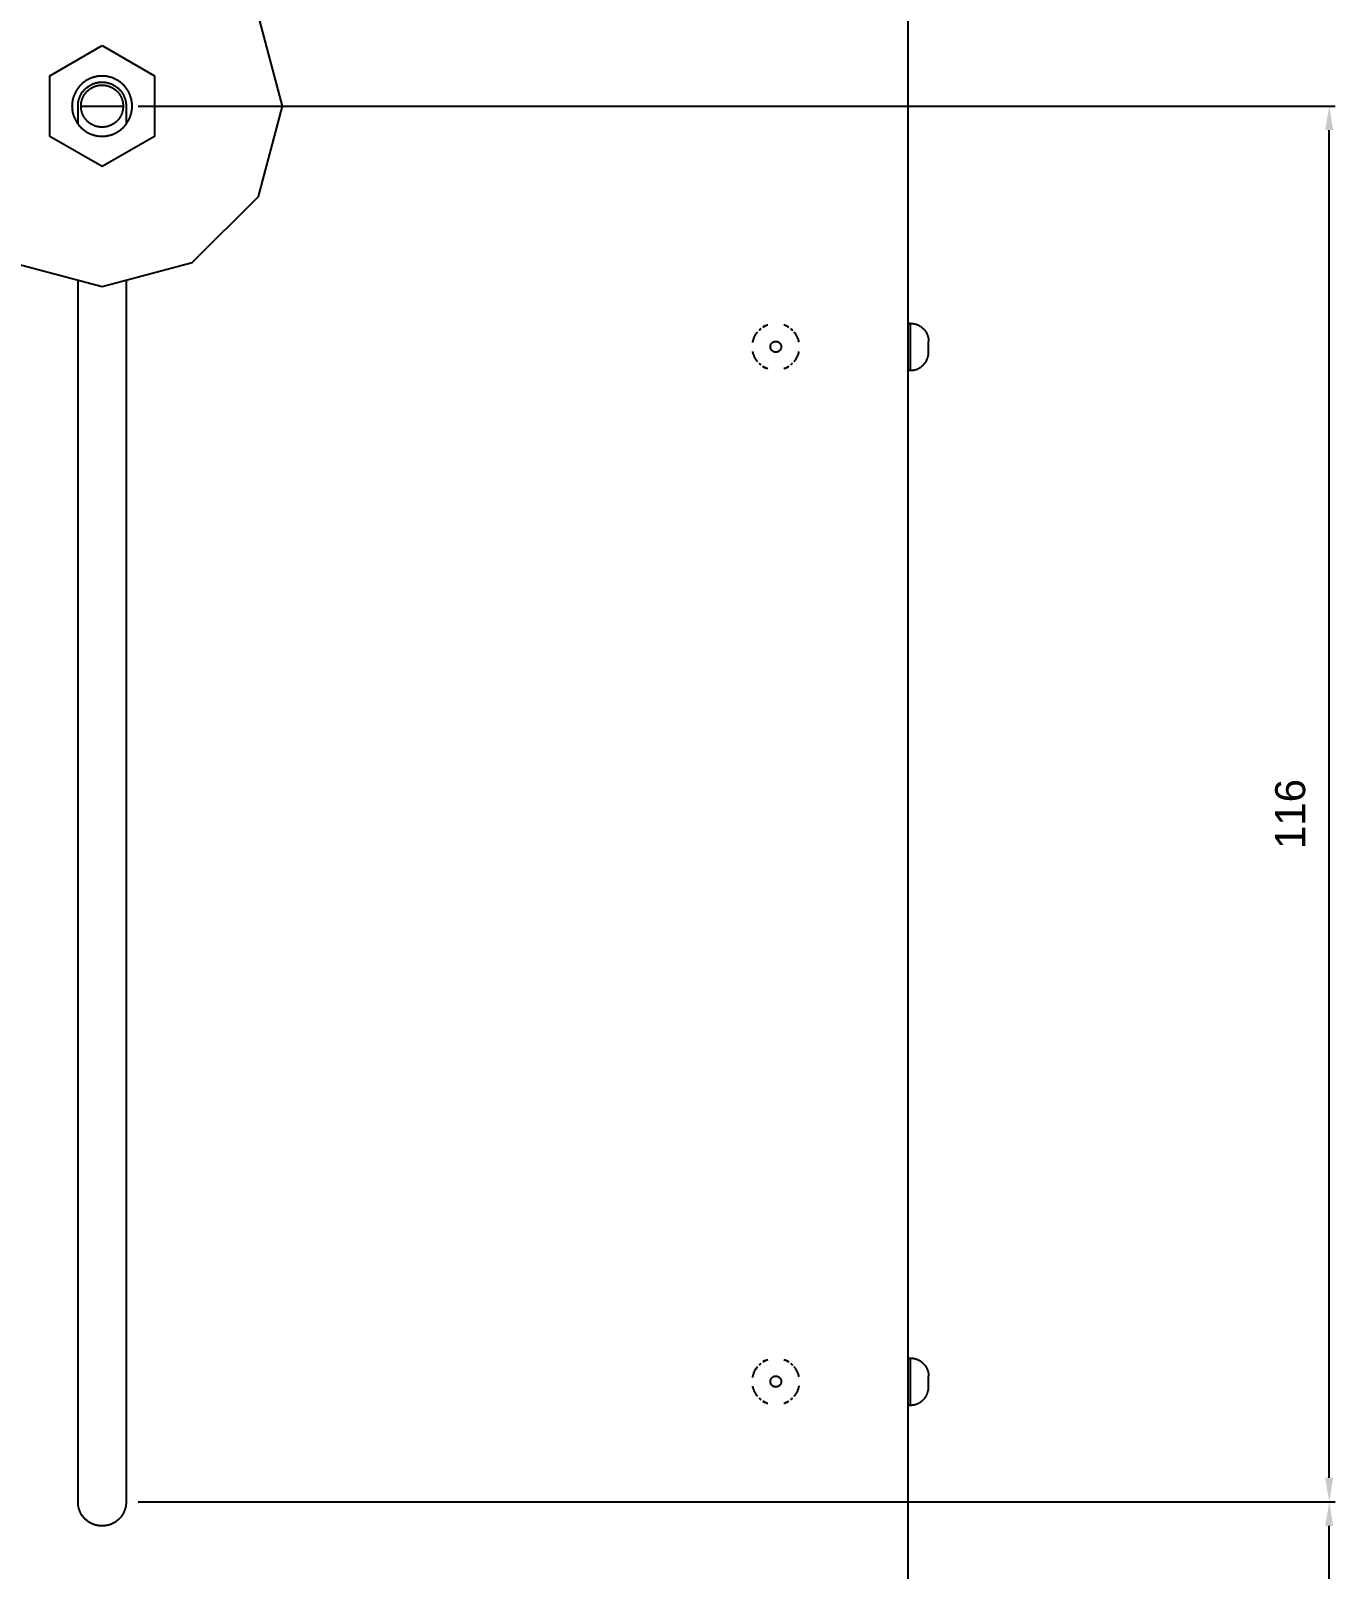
# Model space of a CAD drawing. Extents: x 623 to 1150, y 6 to 775.
# Drawn here: x 701.7 to 810.1, y 580.8 to 708.7 of the extents above; entities that cross this region are included whole.
import ezdxf

# ---------------------------------------------------------------- set-up
doc = ezdxf.new("R2010")
doc.units = 0
doc.layers.get('DEFPOINTS').update_dxf_attribs({"linetype": 'CONTINUOUS'})
doc.layers.add('DEFAULT', color=7, linetype='CONTINUOUS')
doc.layers.add('DIMENSIONES', color=7, linetype='CONTINUOUS')
doc.styles.add('HELVETICA_LIGHT', font='txt')
doc.dimstyles.new('DEFAULT', dxfattribs={"dimtxt": 2.5, "dimasz": 2, "dimexe": 0.5, "dimexo": 3, "dimgap": 2, "dimtad": 1, "dimtoh": 1, "dimzin": 1, "dimcen": 0.5, "dimazin": 3, "dimtfac": 1, "dimtix": 1, "dimtmove": 0, "dimatfit": 3})

# ---------------------------------------------------------------- blocks, each defined once
blk = doc.blocks.new('*D1')
at = {"layer": 'DEFAULT', "color": 0}
for p, q in [((710.61, 702.41), (810.11, 702.41)), ((809.61, 588.41), (809.61, 700.41)), ((710.61, 586.41), (810.11, 586.41))]:
    blk.add_line(p, q, dxfattribs=at)
for points in [[(809.94, 700.41), (809.27, 700.41), (809.61, 702.41)], [(809.27, 588.41), (809.94, 588.41), (809.61, 586.41)]]:
    blk.add_solid(points, dxfattribs=at)
at = {"layer": 'DEFPOINTS', "color": 0}
for p in [(707.61, 702.41), (809.61, 702.41), (707.61, 586.41)]:
    blk.add_point(p, dxfattribs=at)
at = {"layer": 'DEFAULT', "color": 0, "linetype": 'CONTINUOUS', "style": 'HELVETICA_LIGHT'}
blk.add_text('116', height=2.5, rotation=90, dxfattribs=at).set_placement((807.61, 640.66))
blk = doc.blocks.new('*D2')
at = {"layer": 'DEFAULT', "color": 0}
for p, q in [((710.61, 586.41), (810.11, 586.41)), ((809.61, 476.41), (809.61, 584.41)), ((795.61, 474.41), (810.11, 474.41))]:
    blk.add_line(p, q, dxfattribs=at)
for points in [[(809.94, 584.41), (809.27, 584.41), (809.61, 586.41)], [(809.27, 476.41), (809.94, 476.41), (809.61, 474.41)]]:
    blk.add_solid(points, dxfattribs=at)
at = {"layer": 'DEFPOINTS', "color": 0}
for p in [(707.61, 586.41), (809.61, 586.41), (792.61, 474.41)]:
    blk.add_point(p, dxfattribs=at)
at = {"layer": 'DEFAULT', "color": 0, "linetype": 'CONTINUOUS', "style": 'HELVETICA_LIGHT'}
blk.add_text('112', height=2.5, rotation=90, dxfattribs=at).set_placement((807.61, 526.66))

msp = doc.modelspace()

# ---------------------------------------------------------------- linework, layer by layer
at = {"layer": 'DIMENSIONES'}
for points in [[(774.607, 474.407), (774.607, 721.407)], [(722.607, 702.407), (720.597, 709.907)], [(703.253, 704.92), (707.607, 707.434)], [(707.607, 707.434), (711.961, 704.92)], [(703.253, 699.893), (703.253, 704.92)], [(711.961, 704.92), (711.961, 699.893)], [(705.607, 702.407), (705.607, 702.451), (705.609, 702.496), (705.612, 702.541), (705.615, 702.587), (705.62, 702.632), (705.625, 702.678), (705.632, 702.724), (705.64, 702.771), (705.65, 702.817), (705.66, 702.864), (705.671, 702.91), (705.684, 702.957), (705.698, 703.004), (705.713, 703.05), (705.73, 703.097), (705.747, 703.143), (705.766, 703.189), (705.786, 703.235), (705.808, 703.28), (705.83, 703.325), (705.854, 703.37), (705.879, 703.414), (705.906, 703.458), (705.933, 703.501), (705.962, 703.544), (705.991, 703.586), (706.022, 703.627), (706.054, 703.667), (706.087, 703.707), (706.122, 703.746), (706.157, 703.784), (706.193, 703.821), (706.23, 703.857), (706.268, 703.892), (706.307, 703.926), (706.346, 703.96), (706.387, 703.992), (706.428, 704.022), (706.47, 704.052), (706.513, 704.081), (706.556, 704.108), (706.599, 704.134), (706.644, 704.16), (706.688, 704.183), (706.734, 704.206), (706.779, 704.227), (706.825, 704.247), (706.871, 704.266), (706.917, 704.284), (706.963, 704.3), (707.01, 704.316), (707.057, 704.33), (707.103, 704.342), (707.15, 704.354), (707.197, 704.364), (707.243, 704.373), (707.289, 704.381), (707.336, 704.388), (707.382, 704.394), (707.427, 704.399), (707.473, 704.402), (707.518, 704.405), (707.563, 704.406), (707.607, 704.407), (707.651, 704.406), (707.696, 704.405), (707.741, 704.402), (707.787, 704.399), (707.832, 704.394), (707.878, 704.388), (707.925, 704.381), (707.971, 704.373), (708.017, 704.364), (708.064, 704.354), (708.111, 704.342), (708.157, 704.33), (708.204, 704.316), (708.25, 704.3), (708.297, 704.284), (708.343, 704.266), (708.389, 704.247), (708.435, 704.227), (708.48, 704.206), (708.526, 704.183), (708.57, 704.16), (708.615, 704.134), (708.658, 704.108), (708.701, 704.081), (708.744, 704.052), (708.786, 704.022), (708.827, 703.992), (708.868, 703.96), (708.907, 703.926), (708.946, 703.892), (708.984, 703.857), (709.021, 703.821), (709.057, 703.784), (709.092, 703.746), (709.127, 703.707), (709.16, 703.667), (709.192, 703.627), (709.223, 703.586), (709.252, 703.544), (709.281, 703.501), (709.308, 703.458), (709.335, 703.414), (709.36, 703.37), (709.384, 703.325), (709.406, 703.28), (709.428, 703.235), (709.448, 703.189), (709.467, 703.143), (709.484, 703.097), (709.501, 703.05), (709.516, 703.004), (709.53, 702.957), (709.543, 702.91), (709.554, 702.864), (709.564, 702.817), (709.574, 702.771), (709.582, 702.724), (709.588, 702.678), (709.594, 702.632), (709.599, 702.587), (709.602, 702.541), (709.605, 702.496), (709.607, 702.451), (709.607, 702.407)], [(705.607, 700.907), (705.607, 702.407)], [(705.857, 702.407), (709.357, 702.407)], [(709.607, 702.407), (709.607, 700.907)], [(720.597, 694.907), (722.607, 702.407)], [(707.607, 697.379), (703.253, 699.893)], [(711.961, 699.893), (707.607, 697.379)], [(715.107, 689.416), (720.597, 694.907)], [(700.107, 689.416), (707.607, 687.407)], [(707.607, 687.407), (715.107, 689.416)], [(705.607, 586.407), (705.607, 687.943)], [(709.607, 687.943), (709.607, 586.407)], [(762.523, 684.028), (762.573, 684.06), (762.624, 684.091), (762.676, 684.12), (762.728, 684.147), (762.782, 684.173), (762.836, 684.198), (762.891, 684.22), (762.946, 684.241)], [(762.712, 684.139), (762.668, 684.116), (762.625, 684.091), (762.582, 684.066), (762.54, 684.039)], [(762.65, 684.105), (762.688, 684.126)], [(764.268, 684.241), (764.324, 684.22), (764.378, 684.198), (764.433, 684.173), (764.486, 684.148), (764.539, 684.12), (764.59, 684.091), (764.641, 684.06), (764.691, 684.028)], [(764.674, 684.039), (764.632, 684.066), (764.59, 684.091), (764.547, 684.116), (764.503, 684.139)], [(764.526, 684.126), (764.565, 684.104), (764.603, 684.082)], [(774.607, 684.361), (774.807, 684.361)], [(774.607, 684.353), (774.807, 684.353)], [(774.807, 684.354), (774.842, 684.353), (774.877, 684.352), (774.913, 684.35), (774.948, 684.347), (774.983, 684.343), (775.018, 684.339), (775.053, 684.333), (775.088, 684.327), (775.123, 684.32), (775.157, 684.312), (775.192, 684.304), (775.226, 684.294), (775.259, 684.284), (775.293, 684.273), (775.326, 684.261), (775.359, 684.248), (775.394, 684.234), (775.429, 684.219), (775.464, 684.202), (775.498, 684.185), (775.532, 684.167), (775.565, 684.148), (775.598, 684.128), (775.63, 684.107), (775.662, 684.086), (775.693, 684.064), (775.724, 684.04), (775.754, 684.017), (775.784, 683.992), (775.812, 683.967), (775.84, 683.941), (775.867, 683.914), (775.894, 683.887), (775.92, 683.859), (775.945, 683.83), (775.97, 683.801), (775.994, 683.771), (776.017, 683.74), (776.039, 683.709), (776.061, 683.677), (776.081, 683.644), (776.101, 683.612), (776.12, 683.578), (776.138, 683.544), (776.155, 683.51), (776.172, 683.476), (776.187, 683.441), (776.201, 683.405), (776.214, 683.373), (776.226, 683.34), (776.236, 683.307), (776.247, 683.274), (776.256, 683.24), (776.265, 683.206), (776.272, 683.172), (776.279, 683.138), (776.286, 683.104), (776.291, 683.069), (776.296, 683.035), (776.3, 683), (776.303, 682.965), (776.305, 682.931), (776.306, 682.896), (776.307, 682.861)], [(774.807, 680.461), (774.807, 680.453), (774.807, 680.453), (774.807, 680.453), (774.807, 684.345)], [(761.688, 682.752), (761.7, 682.813), (761.714, 682.874), (761.73, 682.934), (761.748, 682.994), (761.768, 683.054), (761.79, 683.113), (761.813, 683.172), (761.839, 683.229), (761.867, 683.286), (761.896, 683.342), (761.927, 683.397), (761.96, 683.451), (761.995, 683.503), (762.031, 683.554), (762.068, 683.604), (762.107, 683.653)], [(762.227, 683.787), (762.264, 683.822), (762.301, 683.856), (762.339, 683.889), (762.378, 683.921)], [(764.837, 683.921), (764.876, 683.889), (764.914, 683.856), (764.951, 683.822), (764.987, 683.786), (764.987, 683.786)], [(765.107, 683.653), (765.145, 683.606), (765.181, 683.558), (765.216, 683.509), (765.25, 683.458), (765.281, 683.406), (765.312, 683.354), (765.341, 683.3), (765.368, 683.246), (765.393, 683.19), (765.416, 683.134), (765.438, 683.077), (765.458, 683.02), (765.476, 682.962), (765.493, 682.904), (765.507, 682.846), (765.52, 682.787)], [(776.307, 682.853), (776.307, 682.844)], [(776.307, 681.987), (776.307, 682.844)], [(762.107, 681.161), (762.069, 681.208), (762.033, 681.256), (761.998, 681.305), (761.965, 681.356), (761.933, 681.407), (761.903, 681.46), (761.874, 681.514), (761.847, 681.568), (761.821, 681.623), (761.798, 681.68), (761.776, 681.736), (761.756, 681.794), (761.738, 681.851), (761.722, 681.91), (761.707, 681.968), (761.695, 682.027)], [(765.52, 682.027), (765.507, 681.968), (765.493, 681.91), (765.476, 681.851), (765.458, 681.794), (765.438, 681.736), (765.416, 681.68), (765.393, 681.623), (765.368, 681.568), (765.341, 681.513), (765.312, 681.46), (765.281, 681.407), (765.25, 681.355), (765.216, 681.305), (765.181, 681.256), (765.145, 681.207), (765.107, 681.161)], [(774.807, 680.451), (774.842, 680.452), (774.877, 680.453), (774.912, 680.455), (774.948, 680.458), (774.983, 680.462), (775.018, 680.466), (775.053, 680.472), (775.088, 680.478), (775.123, 680.485), (775.157, 680.493), (775.191, 680.502), (775.226, 680.511), (775.259, 680.521), (775.293, 680.532), (775.326, 680.544), (775.359, 680.557), (775.394, 680.571), (775.429, 680.587), (775.464, 680.603), (775.498, 680.62), (775.532, 680.638), (775.565, 680.657), (775.598, 680.677), (775.63, 680.698), (775.662, 680.719), (775.693, 680.742), (775.724, 680.765), (775.754, 680.789), (775.784, 680.813), (775.812, 680.838), (775.84, 680.864), (775.867, 680.891), (775.894, 680.918), (775.92, 680.946), (775.945, 680.975), (775.97, 681.004), (775.994, 681.034), (776.017, 681.065), (776.039, 681.096), (776.061, 681.128), (776.081, 681.161), (776.101, 681.194), (776.12, 681.227), (776.138, 681.261), (776.155, 681.295), (776.172, 681.33), (776.187, 681.365), (776.201, 681.4), (776.214, 681.433), (776.226, 681.466), (776.237, 681.499), (776.247, 681.533), (776.257, 681.567), (776.265, 681.602), (776.273, 681.636), (776.28, 681.671), (776.286, 681.706), (776.292, 681.741), (776.296, 681.776), (776.3, 681.811), (776.303, 681.847), (776.305, 681.882), (776.306, 681.917), (776.307, 681.952)], [(776.307, 681.961), (776.307, 681.987)], [(762.378, 680.892), (762.339, 680.924), (762.301, 680.958), (762.264, 680.992), (762.227, 681.027)], [(762.946, 680.572), (762.891, 680.593), (762.836, 680.616), (762.782, 680.64), (762.728, 680.666), (762.676, 680.694), (762.624, 680.723), (762.573, 680.754), (762.523, 680.786)], [(762.54, 680.775), (762.582, 680.748), (762.625, 680.722), (762.668, 680.698), (762.712, 680.675)], [(762.688, 680.688), (762.649, 680.709), (762.611, 680.731)], [(764.691, 680.786), (764.641, 680.753), (764.59, 680.723), (764.539, 680.694), (764.486, 680.666), (764.433, 680.64), (764.378, 680.616), (764.324, 680.593), (764.268, 680.572)], [(764.503, 680.675), (764.547, 680.698), (764.59, 680.722), (764.632, 680.748), (764.674, 680.775)], [(764.564, 680.709), (764.526, 680.688)], [(764.987, 681.027), (764.951, 680.992), (764.914, 680.958), (764.876, 680.925), (764.837, 680.892)], [(774.607, 680.453), (774.807, 680.453)], [(761.688, 596.756), (761.7, 596.817), (761.714, 596.878), (761.73, 596.938), (761.748, 596.998), (761.768, 597.058), (761.79, 597.117), (761.813, 597.176), (761.839, 597.234), (761.867, 597.29), (761.896, 597.346), (761.927, 597.401), (761.96, 597.455), (761.995, 597.507), (762.031, 597.559), (762.068, 597.608), (762.107, 597.657)], [(762.227, 597.791), (762.264, 597.826), (762.301, 597.86), (762.339, 597.893), (762.378, 597.925)], [(762.54, 598.043), (762.588, 598.073), (762.637, 598.102), (762.687, 598.13), (762.737, 598.156), (762.788, 598.181), (762.84, 598.204), (762.893, 598.225), (762.946, 598.245)], [(762.712, 598.143), (762.668, 598.12), (762.625, 598.095), (762.582, 598.07), (762.54, 598.043)], [(762.641, 598.104), (762.688, 598.13)], [(764.268, 598.245), (764.324, 598.225), (764.378, 598.202), (764.433, 598.178), (764.486, 598.152), (764.539, 598.124), (764.59, 598.095), (764.641, 598.064), (764.691, 598.032)], [(764.674, 598.043), (764.632, 598.07), (764.59, 598.095), (764.547, 598.12), (764.503, 598.143)], [(764.526, 598.13), (764.56, 598.112), (764.593, 598.093)], [(764.837, 597.925), (764.876, 597.893), (764.914, 597.86), (764.951, 597.826), (764.987, 597.791), (764.987, 597.791)], [(765.107, 597.657), (765.145, 597.61), (765.181, 597.562), (765.216, 597.513), (765.25, 597.462), (765.281, 597.411), (765.312, 597.358), (765.341, 597.304), (765.368, 597.25), (765.393, 597.194), (765.416, 597.138), (765.438, 597.082), (765.458, 597.024), (765.476, 596.966), (765.493, 596.908), (765.507, 596.85), (765.52, 596.791)], [(774.607, 598.365), (774.807, 598.365)], [(774.607, 598.357), (774.807, 598.357)], [(774.807, 598.358), (774.842, 598.358), (774.877, 598.356), (774.913, 598.354), (774.948, 598.351), (774.983, 598.348), (775.018, 598.343), (775.053, 598.338), (775.088, 598.331), (775.123, 598.324), (775.157, 598.316), (775.192, 598.308), (775.226, 598.298), (775.259, 598.288), (775.293, 598.277), (775.326, 598.265), (775.359, 598.253), (775.394, 598.238), (775.429, 598.223), (775.464, 598.206), (775.498, 598.189), (775.532, 598.171), (775.565, 598.152), (775.598, 598.132), (775.63, 598.112), (775.662, 598.09), (775.693, 598.068), (775.724, 598.045), (775.754, 598.021), (775.784, 597.996), (775.812, 597.971), (775.84, 597.945), (775.867, 597.918), (775.894, 597.891), (775.92, 597.863), (775.945, 597.834), (775.97, 597.805), (775.994, 597.775), (776.017, 597.744), (776.039, 597.713), (776.061, 597.681), (776.081, 597.649), (776.101, 597.616), (776.12, 597.582), (776.138, 597.549), (776.155, 597.514), (776.172, 597.48), (776.187, 597.445), (776.201, 597.41), (776.214, 597.377), (776.226, 597.344), (776.236, 597.311), (776.247, 597.278), (776.256, 597.244), (776.265, 597.211), (776.272, 597.177), (776.279, 597.142), (776.286, 597.108), (776.291, 597.074), (776.296, 597.039), (776.3, 597.004), (776.303, 596.97), (776.305, 596.935), (776.306, 596.9), (776.307, 596.865)], [(774.807, 594.465), (774.807, 594.457), (774.807, 594.457), (774.807, 594.457), (774.807, 598.349)], [(762.111, 595.161), (762.073, 595.208), (762.036, 595.256), (762.001, 595.305), (761.967, 595.356), (761.935, 595.408), (761.904, 595.461), (761.875, 595.515), (761.848, 595.57), (761.822, 595.625), (761.799, 595.682), (761.777, 595.739), (761.757, 595.796), (761.738, 595.855), (761.722, 595.913), (761.707, 595.972), (761.695, 596.031)], [(765.526, 596.066), (765.514, 596.005), (765.5, 595.944), (765.484, 595.883), (765.466, 595.822), (765.446, 595.762), (765.424, 595.703), (765.4, 595.644), (765.374, 595.586), (765.346, 595.529), (765.316, 595.472), (765.285, 595.417), (765.252, 595.363), (765.217, 595.311), (765.181, 595.259), (765.143, 595.209), (765.103, 595.16)], [(774.807, 594.456), (774.842, 594.456), (774.877, 594.457), (774.912, 594.459), (774.948, 594.462), (774.983, 594.466), (775.018, 594.47), (775.053, 594.476), (775.088, 594.482), (775.123, 594.489), (775.157, 594.497), (775.191, 594.506), (775.226, 594.515), (775.259, 594.525), (775.293, 594.537), (775.326, 594.548), (775.359, 594.561), (775.394, 594.575), (775.429, 594.591), (775.464, 594.607), (775.498, 594.624), (775.532, 594.642), (775.565, 594.661), (775.598, 594.681), (775.63, 594.702), (775.662, 594.723), (775.693, 594.746), (775.724, 594.769), (775.754, 594.793), (775.784, 594.817), (775.812, 594.843), (775.84, 594.869), (775.867, 594.895), (775.894, 594.922), (775.92, 594.95), (775.945, 594.979), (775.97, 595.009), (775.994, 595.039), (776.017, 595.069), (776.039, 595.101), (776.061, 595.132), (776.081, 595.165), (776.101, 595.198), (776.12, 595.231), (776.138, 595.265), (776.155, 595.299), (776.172, 595.334), (776.187, 595.369), (776.201, 595.404), (776.214, 595.437), (776.226, 595.47), (776.237, 595.504), (776.247, 595.537), (776.257, 595.572), (776.265, 595.606), (776.273, 595.641), (776.28, 595.675), (776.286, 595.71), (776.292, 595.745), (776.296, 595.78), (776.3, 595.816), (776.303, 595.851), (776.305, 595.886), (776.306, 595.921), (776.307, 595.957)], [(776.307, 596.857), (776.307, 596.848)], [(776.307, 595.991), (776.307, 596.848)], [(776.307, 595.965), (776.307, 595.991)], [(762.377, 594.897), (762.339, 594.929), (762.301, 594.962), (762.264, 594.996), (762.227, 595.031)], [(762.946, 594.576), (762.891, 594.597), (762.836, 594.62), (762.782, 594.644), (762.728, 594.67), (762.676, 594.698), (762.624, 594.727), (762.573, 594.758), (762.523, 594.79)], [(762.54, 594.779), (762.582, 594.752), (762.625, 594.727), (762.668, 594.702), (762.712, 594.679)], [(762.688, 594.692), (762.655, 594.71), (762.621, 594.729)], [(764.674, 594.779), (764.626, 594.748), (764.577, 594.72), (764.528, 594.692), (764.477, 594.666), (764.426, 594.641), (764.374, 594.618), (764.321, 594.596), (764.268, 594.576)], [(764.503, 594.679), (764.547, 594.702), (764.59, 594.727), (764.632, 594.752), (764.674, 594.779)], [(764.573, 594.718), (764.526, 594.692)], [(764.987, 595.031), (764.951, 594.996), (764.914, 594.962), (764.876, 594.929), (764.837, 594.897)], [(774.607, 594.457), (774.807, 594.457)], [(709.607, 586.407), (709.607, 586.362), (709.605, 586.318), (709.602, 586.273), (709.599, 586.227), (709.594, 586.181), (709.588, 586.135), (709.582, 586.089), (709.574, 586.043), (709.564, 585.996), (709.554, 585.95), (709.543, 585.903), (709.53, 585.856), (709.516, 585.81), (709.501, 585.763), (709.484, 585.717), (709.467, 585.671), (709.448, 585.625), (709.428, 585.579), (709.406, 585.533), (709.384, 585.488), (709.36, 585.444), (709.335, 585.399), (709.308, 585.356), (709.281, 585.312), (709.252, 585.27), (709.223, 585.228), (709.192, 585.187), (709.16, 585.146), (709.127, 585.107), (709.092, 585.068), (709.057, 585.03), (709.021, 584.993), (708.984, 584.956), (708.946, 584.921), (708.907, 584.887), (708.868, 584.854), (708.827, 584.822), (708.786, 584.791), (708.744, 584.761), (708.701, 584.733), (708.658, 584.705), (708.615, 584.679), (708.57, 584.654), (708.526, 584.63), (708.48, 584.608), (708.435, 584.586), (708.389, 584.566), (708.343, 584.547), (708.297, 584.53), (708.25, 584.513), (708.204, 584.498), (708.157, 584.484), (708.111, 584.471), (708.064, 584.46), (708.017, 584.449), (707.971, 584.44), (707.925, 584.432), (707.878, 584.425), (707.832, 584.42), (707.787, 584.415), (707.741, 584.411), (707.696, 584.409), (707.651, 584.407), (707.607, 584.407), (707.563, 584.407), (707.518, 584.409), (707.473, 584.411), (707.427, 584.415), (707.382, 584.42), (707.336, 584.425), (707.289, 584.432), (707.243, 584.44), (707.197, 584.449), (707.15, 584.46), (707.103, 584.471), (707.057, 584.484), (707.01, 584.498), (706.963, 584.513), (706.917, 584.53), (706.871, 584.547), (706.825, 584.566), (706.779, 584.586), (706.734, 584.608), (706.688, 584.63), (706.644, 584.654), (706.599, 584.679), (706.556, 584.705), (706.513, 584.733), (706.47, 584.761), (706.428, 584.791), (706.387, 584.822), (706.346, 584.854), (706.307, 584.887), (706.268, 584.921), (706.23, 584.956), (706.193, 584.993), (706.157, 585.03), (706.122, 585.068), (706.087, 585.107), (706.054, 585.146), (706.022, 585.187), (705.991, 585.228), (705.962, 585.27), (705.933, 585.312), (705.906, 585.356), (705.879, 585.399), (705.854, 585.444), (705.83, 585.488), (705.808, 585.533), (705.786, 585.579), (705.766, 585.625), (705.747, 585.671), (705.73, 585.717), (705.713, 585.763), (705.698, 585.81), (705.684, 585.856), (705.671, 585.903), (705.66, 585.95), (705.65, 585.996), (705.64, 586.043), (705.632, 586.089), (705.625, 586.135), (705.62, 586.181), (705.615, 586.227), (705.612, 586.273), (705.609, 586.318), (705.607, 586.362), (705.607, 586.407)]]:
    msp.add_lwpolyline(points, dxfattribs=at)
for points in [[(707.607, 704.907), (707.552, 704.906), (707.496, 704.904), (707.439, 704.901), (707.382, 704.897), (707.325, 704.891), (707.268, 704.884), (707.21, 704.875), (707.152, 704.865), (707.094, 704.854), (707.036, 704.841), (706.977, 704.826), (706.919, 704.81), (706.861, 704.793), (706.803, 704.774), (706.745, 704.753), (706.687, 704.731), (706.629, 704.708), (706.572, 704.682), (706.515, 704.656), (706.459, 704.628), (706.403, 704.598), (706.348, 704.566), (706.293, 704.534), (706.239, 704.499), (706.186, 704.464), (706.133, 704.426), (706.082, 704.388), (706.031, 704.348), (705.982, 704.306), (705.933, 704.264), (705.886, 704.22), (705.839, 704.175), (705.794, 704.128), (705.75, 704.081), (705.707, 704.032), (705.666, 703.983), (705.626, 703.932), (705.587, 703.88), (705.55, 703.828), (705.515, 703.775), (705.48, 703.721), (705.447, 703.666), (705.416, 703.611), (705.386, 703.555), (705.358, 703.499), (705.331, 703.442), (705.306, 703.385), (705.283, 703.327), (705.26, 703.269), (705.24, 703.211), (705.221, 703.153), (705.203, 703.095), (705.188, 703.036), (705.173, 702.978), (705.16, 702.92), (705.149, 702.862), (705.139, 702.804), (705.13, 702.746), (705.123, 702.689), (705.117, 702.631), (705.113, 702.575), (705.109, 702.518), (705.108, 702.462), (705.107, 702.407), (705.108, 702.351), (705.109, 702.295), (705.113, 702.239), (705.117, 702.182), (705.123, 702.125), (705.13, 702.068), (705.139, 702.01), (705.149, 701.952), (705.16, 701.894), (705.173, 701.836), (705.188, 701.777), (705.203, 701.719), (705.221, 701.661), (705.24, 701.602), (705.26, 701.544), (705.283, 701.487), (705.306, 701.429), (705.331, 701.372), (705.358, 701.315), (705.386, 701.259), (705.416, 701.203), (705.447, 701.147), (705.48, 701.093), (705.515, 701.039), (705.55, 700.986), (705.587, 700.933), (705.626, 700.882), (705.666, 700.831), (705.707, 700.781), (705.75, 700.733), (705.794, 700.685), (705.839, 700.639), (705.886, 700.594), (705.933, 700.55), (705.982, 700.507), (706.031, 700.466), (706.082, 700.426), (706.133, 700.387), (706.186, 700.35), (706.239, 700.314), (706.293, 700.28), (706.348, 700.247), (706.403, 700.216), (706.459, 700.186), (706.515, 700.158), (706.572, 700.131), (706.629, 700.106), (706.687, 700.082), (706.745, 700.06), (706.803, 700.04), (706.861, 700.021), (706.919, 700.003), (706.977, 699.987), (707.036, 699.973), (707.094, 699.96), (707.152, 699.949), (707.21, 699.939), (707.268, 699.93), (707.325, 699.923), (707.382, 699.917), (707.439, 699.912), (707.496, 699.909), (707.552, 699.907), (707.607, 699.907), (707.662, 699.907), (707.718, 699.909), (707.775, 699.912), (707.832, 699.917), (707.889, 699.923), (707.946, 699.93), (708.004, 699.939), (708.062, 699.949), (708.12, 699.96), (708.178, 699.973), (708.237, 699.987), (708.295, 700.003), (708.353, 700.021), (708.411, 700.04), (708.469, 700.06), (708.527, 700.082), (708.585, 700.106), (708.642, 700.131), (708.699, 700.158), (708.755, 700.186), (708.811, 700.216), (708.866, 700.247), (708.921, 700.28), (708.975, 700.314), (709.028, 700.35), (709.081, 700.387), (709.132, 700.426), (709.183, 700.466), (709.232, 700.507), (709.281, 700.55), (709.328, 700.594), (709.375, 700.639), (709.42, 700.685), (709.464, 700.733), (709.507, 700.781), (709.548, 700.831), (709.588, 700.882), (709.627, 700.933), (709.664, 700.986), (709.699, 701.039), (709.734, 701.093), (709.767, 701.147), (709.798, 701.203), (709.828, 701.259), (709.856, 701.315), (709.883, 701.372), (709.908, 701.429), (709.931, 701.487), (709.954, 701.544), (709.974, 701.602), (709.993, 701.661), (710.01, 701.719), (710.026, 701.777), (710.041, 701.836), (710.054, 701.894), (710.065, 701.952), (710.075, 702.01), (710.084, 702.068), (710.091, 702.125), (710.097, 702.182), (710.101, 702.239), (710.105, 702.295), (710.106, 702.351), (710.107, 702.407), (710.106, 702.462), (710.105, 702.518), (710.101, 702.575), (710.097, 702.631), (710.091, 702.689), (710.084, 702.746), (710.075, 702.804), (710.065, 702.862), (710.054, 702.92), (710.041, 702.978), (710.026, 703.036), (710.01, 703.095), (709.993, 703.153), (709.974, 703.211), (709.954, 703.269), (709.931, 703.327), (709.908, 703.385), (709.883, 703.442), (709.856, 703.499), (709.828, 703.555), (709.798, 703.611), (709.767, 703.666), (709.734, 703.721), (709.699, 703.775), (709.664, 703.828), (709.627, 703.88), (709.588, 703.932), (709.548, 703.983), (709.507, 704.032), (709.464, 704.081), (709.42, 704.128), (709.375, 704.175), (709.328, 704.22), (709.281, 704.264), (709.232, 704.306), (709.183, 704.348), (709.132, 704.388), (709.081, 704.426), (709.028, 704.464), (708.975, 704.499), (708.921, 704.534), (708.866, 704.566), (708.811, 704.598), (708.755, 704.628), (708.699, 704.656), (708.642, 704.682), (708.585, 704.708), (708.527, 704.731), (708.469, 704.753), (708.411, 704.774), (708.353, 704.793), (708.295, 704.81), (708.237, 704.826), (708.178, 704.841), (708.12, 704.854), (708.062, 704.865), (708.004, 704.875), (707.946, 704.884), (707.889, 704.891), (707.832, 704.897), (707.775, 704.901), (707.718, 704.904), (707.662, 704.906)], [(709.357, 702.407), (709.357, 702.368), (709.355, 702.329), (709.353, 702.289), (709.35, 702.25), (709.346, 702.21), (709.341, 702.169), (709.335, 702.129), (709.328, 702.088), (709.32, 702.048), (709.311, 702.007), (709.301, 701.966), (709.289, 701.925), (709.277, 701.884), (709.264, 701.844), (709.25, 701.803), (709.234, 701.763), (709.218, 701.722), (709.2, 701.682), (709.181, 701.642), (709.161, 701.603), (709.141, 701.564), (709.119, 701.525), (709.096, 701.487), (709.072, 701.449), (709.047, 701.412), (709.021, 701.375), (708.994, 701.339), (708.966, 701.304), (708.937, 701.269), (708.907, 701.235), (708.876, 701.202), (708.844, 701.169), (708.812, 701.138), (708.779, 701.107), (708.745, 701.077), (708.71, 701.048), (708.675, 701.02), (708.639, 700.993), (708.602, 700.967), (708.565, 700.942), (708.527, 700.918), (708.489, 700.895), (708.45, 700.873), (708.411, 700.852), (708.371, 700.833), (708.332, 700.814), (708.291, 700.796), (708.251, 700.78), (708.211, 700.764), (708.17, 700.75), (708.129, 700.737), (708.089, 700.724), (708.048, 700.713), (708.007, 700.703), (707.966, 700.694), (707.925, 700.686), (707.885, 700.679), (707.844, 700.673), (707.804, 700.668), (707.764, 700.664), (707.724, 700.661), (707.685, 700.659), (707.646, 700.657), (707.607, 700.657), (707.568, 700.657), (707.529, 700.659), (707.49, 700.661), (707.45, 700.664), (707.41, 700.668), (707.37, 700.673), (707.329, 700.679), (707.289, 700.686), (707.248, 700.694), (707.207, 700.703), (707.166, 700.713), (707.125, 700.724), (707.085, 700.737), (707.044, 700.75), (707.003, 700.764), (706.963, 700.78), (706.923, 700.796), (706.882, 700.814), (706.843, 700.833), (706.803, 700.852), (706.764, 700.873), (706.725, 700.895), (706.687, 700.918), (706.649, 700.942), (706.612, 700.967), (706.575, 700.993), (706.539, 701.02), (706.504, 701.048), (706.469, 701.077), (706.435, 701.107), (706.402, 701.138), (706.37, 701.169), (706.338, 701.202), (706.307, 701.235), (706.277, 701.269), (706.248, 701.304), (706.22, 701.339), (706.193, 701.375), (706.167, 701.412), (706.142, 701.449), (706.118, 701.487), (706.095, 701.525), (706.073, 701.564), (706.052, 701.603), (706.033, 701.642), (706.014, 701.682), (705.996, 701.722), (705.98, 701.763), (705.964, 701.803), (705.95, 701.844), (705.937, 701.884), (705.925, 701.925), (705.913, 701.966), (705.903, 702.007), (705.894, 702.048), (705.886, 702.088), (705.879, 702.129), (705.873, 702.169), (705.868, 702.21), (705.864, 702.25), (705.861, 702.289), (705.859, 702.329), (705.857, 702.368), (705.857, 702.407), (705.857, 702.446), (705.859, 702.485), (705.861, 702.524), (705.864, 702.564), (705.868, 702.604), (705.873, 702.644), (705.879, 702.685), (705.886, 702.725), (705.894, 702.766), (705.903, 702.807), (705.913, 702.847), (705.925, 702.888), (705.937, 702.929), (705.95, 702.97), (705.964, 703.01), (705.98, 703.051), (705.996, 703.091), (706.014, 703.131), (706.033, 703.171), (706.052, 703.211), (706.073, 703.25), (706.095, 703.288), (706.118, 703.327), (706.142, 703.364), (706.167, 703.402), (706.193, 703.438), (706.22, 703.474), (706.248, 703.51), (706.277, 703.545), (706.307, 703.579), (706.338, 703.612), (706.37, 703.644), (706.402, 703.676), (706.435, 703.707), (706.469, 703.736), (706.504, 703.765), (706.539, 703.793), (706.575, 703.82), (706.612, 703.847), (706.649, 703.872), (706.687, 703.896), (706.725, 703.919), (706.764, 703.94), (706.803, 703.961), (706.843, 703.981), (706.882, 704), (706.923, 704.017), (706.963, 704.034), (707.003, 704.049), (707.044, 704.064), (707.085, 704.077), (707.125, 704.089), (707.166, 704.1), (707.207, 704.11), (707.248, 704.12), (707.289, 704.128), (707.329, 704.135), (707.37, 704.141), (707.41, 704.146), (707.45, 704.15), (707.49, 704.153), (707.529, 704.155), (707.568, 704.156), (707.607, 704.157), (707.646, 704.156), (707.685, 704.155), (707.724, 704.153), (707.764, 704.15), (707.804, 704.146), (707.844, 704.141), (707.885, 704.135), (707.925, 704.128), (707.966, 704.12), (708.007, 704.11), (708.048, 704.1), (708.089, 704.089), (708.129, 704.077), (708.17, 704.064), (708.211, 704.049), (708.251, 704.034), (708.291, 704.017), (708.332, 704), (708.371, 703.981), (708.411, 703.961), (708.45, 703.94), (708.489, 703.919), (708.527, 703.896), (708.565, 703.872), (708.602, 703.847), (708.639, 703.82), (708.675, 703.793), (708.71, 703.765), (708.745, 703.736), (708.779, 703.707), (708.812, 703.676), (708.844, 703.644), (708.876, 703.612), (708.907, 703.579), (708.937, 703.545), (708.966, 703.51), (708.994, 703.474), (709.021, 703.438), (709.047, 703.402), (709.072, 703.364), (709.096, 703.327), (709.119, 703.288), (709.141, 703.25), (709.161, 703.211), (709.181, 703.171), (709.2, 703.131), (709.218, 703.091), (709.234, 703.051), (709.25, 703.01), (709.264, 702.97), (709.277, 702.929), (709.289, 702.888), (709.301, 702.847), (709.311, 702.807), (709.32, 702.766), (709.328, 702.725), (709.335, 702.685), (709.341, 702.644), (709.346, 702.604), (709.35, 702.564), (709.353, 702.524), (709.355, 702.485), (709.357, 702.446)], [(764.057, 682.407), (764.057, 682.397), (764.057, 682.387), (764.056, 682.377), (764.055, 682.366), (764.054, 682.356), (764.053, 682.346), (764.052, 682.335), (764.05, 682.325), (764.048, 682.314), (764.045, 682.304), (764.043, 682.293), (764.04, 682.283), (764.037, 682.272), (764.033, 682.262), (764.03, 682.252), (764.026, 682.241), (764.021, 682.231), (764.017, 682.22), (764.012, 682.21), (764.007, 682.2), (764.002, 682.19), (763.996, 682.18), (763.99, 682.17), (763.984, 682.16), (763.977, 682.151), (763.971, 682.141), (763.964, 682.132), (763.957, 682.123), (763.949, 682.114), (763.941, 682.105), (763.934, 682.097), (763.925, 682.088), (763.917, 682.08), (763.909, 682.072), (763.9, 682.065), (763.891, 682.057), (763.882, 682.05), (763.873, 682.043), (763.863, 682.036), (763.854, 682.03), (763.844, 682.024), (763.834, 682.018), (763.824, 682.012), (763.814, 682.007), (763.804, 682.002), (763.794, 681.997), (763.783, 681.992), (763.773, 681.988), (763.762, 681.984), (763.752, 681.98), (763.742, 681.977), (763.731, 681.974), (763.721, 681.971), (763.71, 681.968), (763.7, 681.966), (763.689, 681.964), (763.679, 681.962), (763.668, 681.961), (763.658, 681.959), (763.648, 681.958), (763.637, 681.958), (763.627, 681.957), (763.617, 681.957), (763.607, 681.957), (763.597, 681.957), (763.587, 681.957), (763.577, 681.958), (763.567, 681.958), (763.556, 681.959), (763.546, 681.961), (763.536, 681.962), (763.525, 681.964), (763.515, 681.966), (763.504, 681.968), (763.494, 681.971), (763.483, 681.974), (763.473, 681.977), (763.462, 681.98), (763.452, 681.984), (763.442, 681.988), (763.431, 681.992), (763.421, 681.997), (763.411, 682.002), (763.4, 682.007), (763.39, 682.012), (763.38, 682.018), (763.371, 682.024), (763.361, 682.03), (763.351, 682.036), (763.342, 682.043), (763.333, 682.05), (763.323, 682.057), (763.315, 682.065), (763.306, 682.072), (763.297, 682.08), (763.289, 682.088), (763.281, 682.097), (763.273, 682.105), (763.265, 682.114), (763.258, 682.123), (763.25, 682.132), (763.244, 682.141), (763.237, 682.151), (763.23, 682.16), (763.224, 682.17), (763.218, 682.18), (763.213, 682.19), (763.207, 682.2), (763.202, 682.21), (763.197, 682.22), (763.193, 682.23), (763.189, 682.241), (763.185, 682.251), (763.181, 682.262), (763.177, 682.272), (763.174, 682.283), (763.171, 682.293), (763.169, 682.304), (763.167, 682.314), (763.164, 682.325), (763.163, 682.335), (763.161, 682.345), (763.16, 682.356), (763.159, 682.366), (763.158, 682.376), (763.157, 682.386), (763.157, 682.396), (763.157, 682.406), (763.157, 682.416), (763.157, 682.427), (763.158, 682.437), (763.159, 682.447), (763.16, 682.457), (763.161, 682.468), (763.163, 682.478), (763.164, 682.488), (763.166, 682.499), (763.169, 682.509), (763.171, 682.52), (763.174, 682.53), (763.177, 682.541), (763.181, 682.551), (763.184, 682.562), (763.188, 682.572), (763.193, 682.583), (763.197, 682.593), (763.202, 682.603), (763.207, 682.613), (763.212, 682.623), (763.218, 682.633), (763.224, 682.643), (763.23, 682.653), (763.237, 682.662), (763.243, 682.672), (763.25, 682.681), (763.257, 682.69), (763.265, 682.699), (763.273, 682.708), (763.281, 682.716), (763.289, 682.725), (763.297, 682.733), (763.306, 682.741), (763.314, 682.749), (763.323, 682.756), (763.332, 682.763), (763.342, 682.77), (763.351, 682.777), (763.361, 682.783), (763.37, 682.789), (763.38, 682.795), (763.39, 682.801), (763.4, 682.806), (763.41, 682.812), (763.421, 682.816), (763.431, 682.821), (763.441, 682.825), (763.452, 682.829), (763.462, 682.833), (763.473, 682.836), (763.483, 682.839), (763.494, 682.842), (763.504, 682.845), (763.515, 682.847), (763.525, 682.849), (763.535, 682.851), (763.546, 682.853), (763.556, 682.854), (763.566, 682.855), (763.577, 682.856), (763.587, 682.856), (763.597, 682.857), (763.607, 682.857), (763.617, 682.857), (763.627, 682.856), (763.637, 682.856), (763.647, 682.855), (763.658, 682.854), (763.668, 682.853), (763.678, 682.851), (763.689, 682.849), (763.699, 682.847), (763.71, 682.845), (763.72, 682.842), (763.731, 682.839), (763.741, 682.836), (763.752, 682.833), (763.762, 682.829), (763.773, 682.825), (763.783, 682.821), (763.793, 682.816), (763.804, 682.812), (763.814, 682.807), (763.824, 682.801), (763.834, 682.796), (763.844, 682.79), (763.853, 682.783), (763.863, 682.777), (763.872, 682.77), (763.882, 682.763), (763.891, 682.756), (763.9, 682.749), (763.908, 682.741), (763.917, 682.733), (763.925, 682.725), (763.933, 682.717), (763.941, 682.708), (763.949, 682.699), (763.956, 682.69), (763.964, 682.681), (763.971, 682.672), (763.977, 682.663), (763.984, 682.653), (763.99, 682.643), (763.996, 682.634), (764.001, 682.624), (764.007, 682.614), (764.012, 682.603), (764.017, 682.593), (764.021, 682.583), (764.026, 682.572), (764.03, 682.562), (764.033, 682.552), (764.037, 682.541), (764.04, 682.531), (764.043, 682.52), (764.045, 682.51), (764.048, 682.499), (764.05, 682.489), (764.051, 682.478), (764.053, 682.468), (764.054, 682.458), (764.055, 682.447), (764.056, 682.437), (764.057, 682.427), (764.057, 682.417)], [(764.057, 596.411), (764.057, 596.401), (764.057, 596.391), (764.056, 596.381), (764.055, 596.371), (764.054, 596.36), (764.053, 596.35), (764.052, 596.339), (764.05, 596.329), (764.048, 596.319), (764.045, 596.308), (764.043, 596.298), (764.04, 596.287), (764.037, 596.277), (764.033, 596.266), (764.03, 596.256), (764.026, 596.245), (764.021, 596.235), (764.017, 596.225), (764.012, 596.214), (764.007, 596.204), (764.002, 596.194), (763.996, 596.184), (763.99, 596.174), (763.984, 596.165), (763.977, 596.155), (763.971, 596.146), (763.964, 596.136), (763.957, 596.127), (763.949, 596.118), (763.941, 596.11), (763.934, 596.101), (763.925, 596.093), (763.917, 596.085), (763.909, 596.077), (763.9, 596.069), (763.891, 596.061), (763.882, 596.054), (763.873, 596.047), (763.863, 596.041), (763.854, 596.034), (763.844, 596.028), (763.834, 596.022), (763.824, 596.016), (763.814, 596.011), (763.804, 596.006), (763.794, 596.001), (763.783, 595.997), (763.773, 595.992), (763.762, 595.988), (763.752, 595.985), (763.742, 595.981), (763.731, 595.978), (763.721, 595.975), (763.71, 595.973), (763.7, 595.97), (763.689, 595.968), (763.679, 595.966), (763.668, 595.965), (763.658, 595.964), (763.648, 595.963), (763.637, 595.962), (763.627, 595.961), (763.617, 595.961), (763.607, 595.961), (763.597, 595.961), (763.587, 595.961), (763.577, 595.962), (763.567, 595.962), (763.556, 595.964), (763.546, 595.965), (763.536, 595.966), (763.525, 595.968), (763.515, 595.97), (763.504, 595.973), (763.494, 595.975), (763.483, 595.978), (763.473, 595.981), (763.462, 595.985), (763.452, 595.988), (763.442, 595.992), (763.431, 595.996), (763.421, 596.001), (763.411, 596.006), (763.4, 596.011), (763.39, 596.016), (763.38, 596.022), (763.371, 596.028), (763.361, 596.034), (763.351, 596.04), (763.342, 596.047), (763.333, 596.054), (763.323, 596.061), (763.315, 596.069), (763.306, 596.076), (763.297, 596.084), (763.289, 596.092), (763.281, 596.101), (763.273, 596.109), (763.265, 596.118), (763.258, 596.127), (763.25, 596.136), (763.244, 596.145), (763.237, 596.155), (763.23, 596.164), (763.224, 596.174), (763.218, 596.184), (763.213, 596.194), (763.207, 596.204), (763.202, 596.214), (763.197, 596.224), (763.193, 596.235), (763.189, 596.245), (763.185, 596.255), (763.181, 596.266), (763.177, 596.276), (763.174, 596.287), (763.171, 596.297), (763.169, 596.308), (763.167, 596.318), (763.164, 596.329), (763.163, 596.339), (763.161, 596.35), (763.16, 596.36), (763.159, 596.37), (763.158, 596.38), (763.157, 596.391), (763.157, 596.401), (763.157, 596.411), (763.157, 596.421), (763.157, 596.431), (763.158, 596.441), (763.159, 596.451), (763.16, 596.461), (763.161, 596.472), (763.163, 596.482), (763.164, 596.493), (763.166, 596.503), (763.169, 596.514), (763.171, 596.524), (763.174, 596.535), (763.177, 596.545), (763.181, 596.556), (763.184, 596.566), (763.188, 596.576), (763.193, 596.587), (763.197, 596.597), (763.202, 596.607), (763.207, 596.617), (763.212, 596.627), (763.218, 596.637), (763.224, 596.647), (763.23, 596.657), (763.237, 596.667), (763.243, 596.676), (763.25, 596.685), (763.257, 596.694), (763.265, 596.703), (763.273, 596.712), (763.281, 596.721), (763.289, 596.729), (763.297, 596.737), (763.306, 596.745), (763.314, 596.753), (763.323, 596.76), (763.332, 596.767), (763.342, 596.774), (763.351, 596.781), (763.361, 596.787), (763.37, 596.794), (763.38, 596.8), (763.39, 596.805), (763.4, 596.811), (763.41, 596.816), (763.421, 596.821), (763.431, 596.825), (763.441, 596.829), (763.452, 596.833), (763.462, 596.837), (763.473, 596.84), (763.483, 596.844), (763.494, 596.846), (763.504, 596.849), (763.515, 596.851), (763.525, 596.853), (763.535, 596.855), (763.546, 596.857), (763.556, 596.858), (763.566, 596.859), (763.577, 596.86), (763.587, 596.861), (763.597, 596.861), (763.607, 596.861), (763.617, 596.861), (763.627, 596.861), (763.637, 596.86), (763.647, 596.859), (763.658, 596.858), (763.668, 596.857), (763.678, 596.855), (763.689, 596.853), (763.699, 596.851), (763.71, 596.849), (763.72, 596.846), (763.731, 596.844), (763.741, 596.84), (763.752, 596.837), (763.762, 596.833), (763.773, 596.829), (763.783, 596.825), (763.793, 596.821), (763.804, 596.816), (763.814, 596.811), (763.824, 596.805), (763.834, 596.8), (763.844, 596.794), (763.853, 596.788), (763.863, 596.781), (763.872, 596.775), (763.882, 596.768), (763.891, 596.76), (763.9, 596.753), (763.908, 596.745), (763.917, 596.737), (763.925, 596.729), (763.933, 596.721), (763.941, 596.712), (763.949, 596.704), (763.956, 596.695), (763.964, 596.686), (763.971, 596.676), (763.977, 596.667), (763.984, 596.657), (763.99, 596.648), (763.996, 596.638), (764.001, 596.628), (764.007, 596.618), (764.012, 596.608), (764.017, 596.597), (764.021, 596.587), (764.026, 596.577), (764.03, 596.566), (764.033, 596.556), (764.037, 596.545), (764.04, 596.535), (764.043, 596.524), (764.045, 596.514), (764.048, 596.503), (764.05, 596.493), (764.051, 596.482), (764.053, 596.472), (764.054, 596.462), (764.055, 596.451), (764.056, 596.441), (764.057, 596.431), (764.057, 596.421)]]:
    msp.add_lwpolyline(points, close=True, dxfattribs=at)

# ---------------------------------------------------------------- dimensions: what is measured, and where the dimension line sits
at = {"layer": 'DEFAULT'}
for base, p1, p2, picture, middle in [((809.607, 702.407), (707.607, 586.407), (707.607, 702.407), '*D1', (806.357, 644.407)), ((809.607, 586.407), (792.607, 474.407), (707.607, 586.407), '*D2', (806.357, 530.407))]:
    dim = msp.add_linear_dim(base=base, p1=p1, p2=p2, angle=90, dimstyle='DEFAULT', dxfattribs=at)
    dim.commit()
    dim.dimension.update_dxf_attribs({"geometry": picture, "text_midpoint": middle})

doc.saveas('drawing.dxf')
